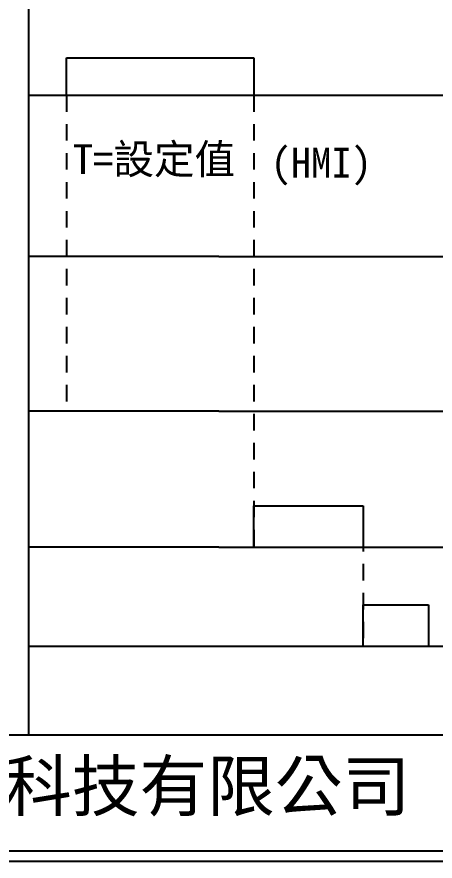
# Model space of a CAD drawing. Extents: x 958 to 1245, y -205 to -1.
# Drawn here: x 1039 to 1089.5, y -205 to -103 of the extents above; entities that cross this region are included whole.
import ezdxf

# ---------------------------------------------------------------- set-up
doc = ezdxf.new("R2010")
doc.units = 0
doc.linetypes.add('HIDDEN7', pattern=[6, 4, -2])
doc.linetypes.add('HIDDEN9', pattern=[3.5, 2, -1.5])
doc.layers.add('圖框層', color=7, linetype='CONTINUOUS')
doc.layers.add('標尺寸層', color=3, linetype='CONTINUOUS')
doc.styles.add('STSL', font='kaiu.ttf')

msp = doc.modelspace()

# ---------------------------------------------------------------- hatches: boundary and pattern name
at = {"layer": '標尺寸層'}
h = msp.add_hatch(dxfattribs=at)
h.set_pattern_fill('AR-CONC', color=0)
h.set_pattern_definition([(50, (40.45, 0), (182.185, -15.94), [19.05, -209.55]), (355, (40.45, 0), (-35.243, 191.057), [15.24, -167.64]), (100.451, (55.63, -1.33), (146.94, 175.118), [16.19, -178.09]), (46.184, (40.45, 50.8), (271.08, -42.04), [28.575, -314.325]), (96.636, (63.03, 47.3), (237.404, 247.426), [24.285, -267.136]), (351.184, (40.45, 50.8), (237.404, 247.426), [22.86, -251.46]), (21, (65.85, 38.1), (151.614, -102.265), [19.05, -209.55]), (326, (65.85, 38.1), (61.802, 184.188), [15.24, -167.64]), (71.451, (78.48, 29.58), (213.416, 81.923), [16.19, -178.09]), (37.5, (40.445, 0), (3.0886, 84.555), [0, -165.608, 0, -170.18, 0, -168.275]), (7.5, (40.445, 0), (66.82, 100.1806), [0, -97.028, 0, -161.798, 0, -64.135]), (327.5, (-16.2, 0), (135.5906, -5.7287), [0, -63.5, 0, -198.12, 0, -262.89]), (317.5, (-41.6, 0), (148.129, 25.426), [0, -82.55, 0, -131.572, 0, -186.69])])
h.paths.add_polyline_path([(1067.61, -112.43), (1067.61, -107.94), (1044.97, -107.94), (1044.97, -112.43)])
at = {"layer": '標尺寸層', "linetype": 'ByBlock'}
h = msp.add_hatch(dxfattribs=at)
h.set_pattern_fill('AR-CONC', color=0)
h.set_pattern_definition([(50, (31.97, 0), (182.185, -15.94), [19.05, -209.55]), (355, (31.97, 0), (-35.243, 191.057), [15.24, -167.64]), (100.451, (47.15, -1.33), (146.94, 175.118), [16.19, -178.09]), (46.184, (31.97, 50.8), (271.08, -42.04), [28.575, -314.325]), (96.636, (54.56, 47.3), (237.404, 247.426), [24.285, -267.136]), (351.184, (31.97, 50.8), (237.404, 247.426), [22.86, -251.46]), (21, (57.37, 38.1), (151.614, -102.265), [19.05, -209.55]), (326, (57.37, 38.1), (61.802, 184.188), [15.24, -167.64]), (71.451, (70, 29.58), (213.416, 81.923), [16.19, -178.09]), (37.5, (31.97, 0), (3.0886, 84.555), [0, -165.608, 0, -170.18, 0, -168.275]), (7.5, (31.97, 0), (66.82, 100.1806), [0, -97.028, 0, -161.798, 0, -64.135]), (327.5, (-24.67, 0), (135.5906, -5.7287), [0, -63.5, 0, -198.12, 0, -262.89]), (317.5, (-50.07, 0), (148.129, 25.426), [0, -82.55, 0, -131.572, 0, -186.69])])
h.paths.add_polyline_path([(1080.82, -162.05), (1067.61, -162.05), (1067.61, -167.05), (1080.82, -167.05)])
h = msp.add_hatch(dxfattribs=at)
h.set_pattern_fill('AR-CONC', color=0)
h.set_pattern_definition([(50, (9.29, 0), (182.185, -15.94), [19.05, -209.55]), (355, (9.29, 0), (-35.243, 191.057), [15.24, -167.64]), (100.451, (24.47, -1.33), (146.94, 175.118), [16.19, -178.09]), (46.184, (9.29, 50.8), (271.08, -42.042), [28.575, -314.325]), (96.636, (31.88, 47.3), (237.404, 247.426), [24.285, -267.136]), (351.184, (9.3, 50.8), (237.404, 247.426), [22.86, -251.46]), (21, (34.69, 38.1), (151.614, -102.265), [19.05, -209.55]), (326, (34.69, 38.1), (61.802, 184.188), [15.24, -167.64]), (71.451, (47.32, 29.58), (213.416, 81.923), [16.19, -178.09]), (37.5, (9.29, 0), (3.0886, 84.555), [0, -165.608, 0, -170.18, 0, -168.275]), (7.5, (9.29, 0), (66.82, 100.1806), [0, -97.028, 0, -161.798, 0, -64.135]), (327.5, (-47.354, 0), (135.5906, -5.7287), [0, -63.5, 0, -198.12, 0, -262.89]), (317.5, (-72.75, 0), (148.129, 25.426), [0, -82.55, 0, -131.572, 0, -186.69])])
h.paths.add_polyline_path([(1088.72, -174), (1080.82, -174), (1080.82, -179), (1088.72, -179)])

# ---------------------------------------------------------------- linework, layer by layer
at = {"layer": '圖框層', "color": 7}
for p, q in [((959.14, -189.71), (1243.64, -189.71)), ((959.14, -203.71), (1243.64, -203.71)), ((957.89, -204.96), (1244.89, -204.96))]:
    msp.add_line(p, q, dxfattribs=at)
at = {"layer": '標尺寸層', "color": 0, "linetype": 'ByBlock'}
for p, q in [((1040.38, -12.71), (1040.38, -189.71)), ((1044.97, -112.43), (1044.97, -107.94)), ((1044.97, -107.94), (1067.61, -107.94)), ((1067.61, -107.94), (1067.61, -112.43)), ((1063.4, -131.94), (1040.38, -131.94)), ((1063.4, -131.94), (1196.42, -131.94)), ((1063.4, -150.62), (1040.38, -150.62)), ((1063.4, -150.62), (1196.42, -150.62)), ((1067.61, -167.05), (1067.61, -162.05)), ((1067.61, -162.05), (1080.82, -162.05)), ((1080.82, -162.05), (1080.82, -167.05)), ((1063.4, -167.05), (1040.38, -167.05)), ((1063.4, -167.05), (1196.42, -167.05)), ((1080.82, -179), (1080.82, -174)), ((1080.82, -174), (1088.72, -174)), ((1088.72, -174), (1088.72, -179)), ((1049.44, -179), (1196.42, -179))]:
    msp.add_line(p, q, dxfattribs=at)
at = {"layer": '標尺寸層', "color": 0}
for p, q in [((1040.38, -112.43), (1196.42, -112.43)), ((1040.38, -179), (1049.44, -179)), ((1040.38, -179), (1044.44, -179))]:
    msp.add_line(p, q, dxfattribs=at)
at = {"layer": '標尺寸層', "color": 0, "linetype": 'HIDDEN9'}
for p, q in [((1044.97, -112.43), (1044.97, -150.62)), ((1067.61, -112.43), (1067.61, -167.05)), ((1080.82, -162.05), (1080.82, -179))]:
    msp.add_line(p, q, dxfattribs=at)
at = {"layer": '標尺寸層', "color": 0, "linetype": 'HIDDEN7'}
msp.add_line((1040.38, -179), (1049.44, -179), dxfattribs=at)

# ---------------------------------------------------------------- texts
at = {"layer": '圖框層', "color": 4, "style": 'STSL'}
msp.add_text('泓陞自動化科技有限公司', height=6, dxfattribs=at).set_placement((996.5, -198.89))
at = {"layer": '標尺寸層', "color": 7, "style": 'STSL'}
for s, p in [('T=設定值', (1045.73, -121.96)), ('(HMI)', (1069.64, -122.39))]:
    msp.add_text(s, height=3.6, dxfattribs=at).set_placement(p)

doc.saveas('drawing.dxf')
